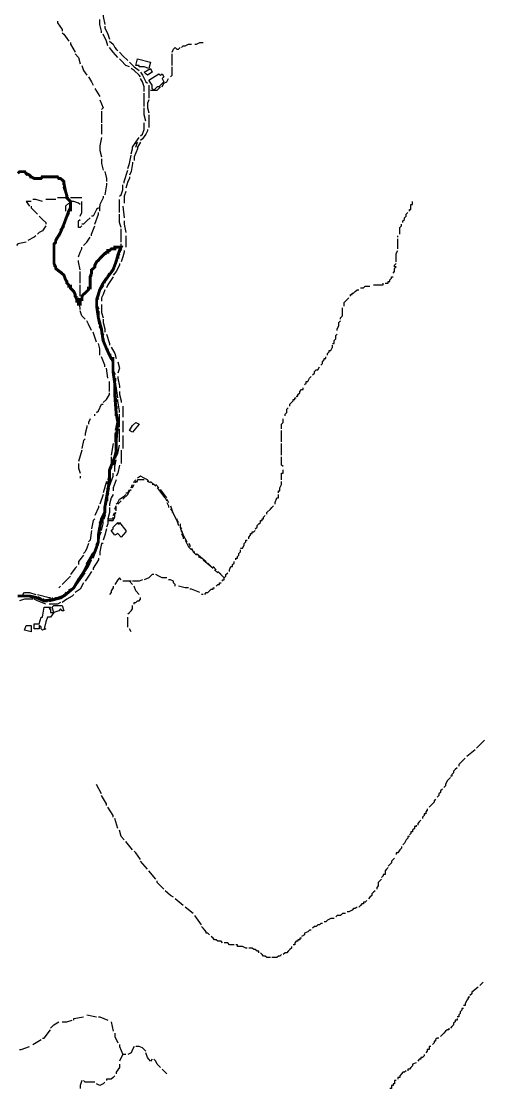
# Model space of a CAD drawing. Header units: millimetres. Extents: x -3588 to 75209, y -3737 to 38254.
# Drawn here: x 4550 to 4933, y 21319 to 22203 of the extents above; entities that cross this region are included whole.
import ezdxf

# ---------------------------------------------------------------- set-up
doc = ezdxf.new("R2010")
doc.units = ezdxf.units.MM
doc.layers.add('P', color=253, linetype='Continuous')

msp = doc.modelspace()

# ---------------------------------------------------------------- linework, layer by layer
at = {"layer": 'P'}
for points in [[(4615.972, 22193.16), (4615.972, 22194.569), (4614.564, 22199.93), (4614.564, 22204.171)], [(4617.38, 22210.941), (4617.38, 22206.7), (4618.789, 22199.93)], [(4579.548, 22202.747), (4579.548, 22201.338), (4583.5, 22195.977), (4583.5, 22194.569)], [(4618.789, 22198.794), (4618.789, 22197.385), (4621.333, 22192.024), (4622.742, 22187.783)], [(4583.5, 22193.16), (4584.925, 22192.024), (4588.878, 22186.375)], [(4621.333, 22182.422), (4620.197, 22186.375), (4617.38, 22192.024)], [(4622.742, 22186.375), (4625.574, 22183.846), (4626.983, 22181.014), (4628.103, 22179.605), (4629.527, 22178.469)], [(4590.286, 22185.255), (4590.286, 22183.846), (4594.239, 22177.061)], [(4629.527, 22172.836), (4625.574, 22177.061), (4622.742, 22181.014)], [(4630.935, 22177.061), (4633.752, 22174.244), (4637.705, 22170.291)], [(4674.402, 22177.061), (4675.538, 22179.605), (4676.946, 22181.014), (4678.354, 22179.605), (4679.763, 22179.605), (4681.171, 22181.014)], [(4682.307, 22181.014), (4683.716, 22182.422), (4685.124, 22182.422), (4687.957, 22183.846), (4690.501, 22183.846)], [(4693.318, 22183.846), (4694.726, 22183.846), (4697.271, 22185.255), (4700.088, 22185.255)], [(4594.239, 22175.652), (4597.056, 22172.836), (4598.464, 22167.458)], [(4632.344, 22170.291), (4630.935, 22171.699)], [(4639.113, 22164.93), (4636.297, 22166.05), (4632.344, 22170.291)], [(4639.113, 22168.883), (4643.066, 22164.93), (4647.307, 22162.097)], [(4651.26, 22164.93), (4647.307, 22164.93), (4647.307, 22166.05), (4644.475, 22166.05), (4645.899, 22171.699), (4656.621, 22168.883), (4655.213, 22163.522), (4651.26, 22164.93)], [(4674.402, 22166.05), (4674.402, 22171.699), (4674.402, 22175.652)], [(4599.872, 22166.05), (4601.009, 22162.097), (4603.825, 22158.144)], [(4648.428, 22156.736), (4647.307, 22158.144), (4643.066, 22162.097), (4640.522, 22163.522)], [(4648.428, 22160.689), (4649.852, 22158.144), (4652.669, 22152.511), (4654.077, 22151.375)], [(4652.669, 22159.281), (4651.26, 22160.689), (4656.621, 22163.522), (4658.03, 22160.689), (4654.077, 22158.144), (4652.669, 22159.281)], [(4658.03, 22147.134), (4658.03, 22149.966), (4655.213, 22153.919), (4663.391, 22159.281), (4664.799, 22158.144), (4666.224, 22159.281), (4667.632, 22156.736), (4666.224, 22155.328), (4667.632, 22152.511), (4663.391, 22148.558), (4661.983, 22148.558), (4659.438, 22145.725), (4658.03, 22147.134)], [(4672.993, 22156.736), (4674.402, 22158.144), (4674.402, 22160.689), (4674.402, 22164.93)], [(4605.249, 22156.736), (4607.778, 22152.511), (4609.202, 22149.966)], [(4651.26, 22144.605), (4651.26, 22145.725), (4651.26, 22148.558), (4649.852, 22152.511), (4648.428, 22155.328)], [(4666.224, 22148.558), (4667.632, 22151.375), (4670.177, 22152.511), (4671.585, 22155.328)], [(4610.611, 22147.134), (4614.564, 22140.364)], [(4651.26, 22132.186), (4651.26, 22138.956), (4651.26, 22143.197)], [(4655.213, 22149.966), (4655.213, 22148.558), (4655.213, 22145.725)], [(4655.213, 22145.725), (4655.213, 22141.773), (4655.213, 22138.956)], [(4656.621, 22145.725), (4658.03, 22145.725), (4661.983, 22145.725), (4664.799, 22148.558)], [(4614.564, 22137.82), (4617.38, 22131.05), (4615.972, 22129.642)], [(4655.213, 22137.82), (4654.077, 22135.003), (4654.077, 22131.05), (4655.213, 22126.809)], [(4615.972, 22128.233), (4615.972, 22121.448), (4615.972, 22118.631)], [(4652.669, 22120.039), (4651.26, 22125.401), (4651.26, 22131.05)], [(4655.213, 22125.401), (4655.213, 22122.872), (4655.213, 22120.039), (4655.213, 22116.087), (4655.213, 22114.678)], [(4615.972, 22117.495), (4615.972, 22109.317)], [(4648.428, 22107.909), (4649.852, 22109.317), (4651.26, 22113.27), (4651.26, 22117.495), (4651.26, 22118.631)], [(4615.972, 22106.484), (4614.564, 22099.715), (4614.564, 22098.595)], [(4641.658, 22098.595), (4644.475, 22102.547), (4647.307, 22106.484)], [(4654.077, 22113.27), (4654.077, 22112.134), (4652.669, 22109.317), (4649.852, 22105.364), (4648.428, 22103.956)], [(4614.564, 22098.595), (4614.564, 22095.762), (4615.972, 22090.401)], [(4640.522, 22092.945), (4641.658, 22097.17), (4641.658, 22098.595)], [(4645.899, 22098.595), (4645.899, 22097.17), (4643.066, 22090.401), (4643.066, 22087.584)], [(4644.475, 22098.595), (4645.899, 22102.547), (4644.475, 22101.123)], [(4648.428, 22102.547), (4645.899, 22098.595)], [(4615.972, 22088.992), (4615.972, 22085.039), (4617.38, 22079.39)], [(4637.705, 22080.798), (4639.113, 22085.039), (4640.522, 22091.809)], [(4641.658, 22086.16), (4641.658, 22085.039), (4640.522, 22078.27), (4639.113, 22075.437)], [(4618.789, 22078.27), (4620.197, 22072.62), (4620.197, 22070.076)], [(4634.888, 22068.668), (4634.888, 22070.076), (4637.705, 22079.39)], [(4639.113, 22074.029), (4639.113, 22072.62), (4637.705, 22070.076), (4636.297, 22064.715)], [(4620.197, 22068.668), (4620.197, 22067.259), (4618.789, 22059.065)], [(4630.935, 22057.945), (4632.344, 22059.065), (4633.752, 22063.306), (4633.752, 22067.259)], [(4636.297, 22061.898), (4634.888, 22057.945), (4634.888, 22052.296)], [(4557.814, 22053.704), (4553.59, 22053.704), (4556.406, 22049.751)], [(4567.129, 22053.704), (4561.767, 22055.112), (4559.223, 22055.112)], [(4578.139, 22055.112), (4576.731, 22055.112), (4569.961, 22055.112)], [(4588.878, 22056.521), (4584.925, 22056.521), (4580.684, 22056.521), (4579.548, 22056.521)], [(4599.872, 22056.521), (4590.286, 22056.521)], [(4598.464, 22051.16), (4597.056, 22052.296), (4593.103, 22053.704), (4591.694, 22053.704), (4590.286, 22053.704)], [(4599.872, 22049.751), (4599.872, 22052.296), (4599.872, 22053.704)], [(4617.38, 22057.945), (4617.38, 22056.521), (4614.564, 22051.16), (4614.564, 22049.751)], [(4630.935, 22044.39), (4630.935, 22049.751), (4630.935, 22053.704), (4630.935, 22055.112)], [(4870.879, 22045.51), (4870.879, 22046.935), (4871.999, 22046.935), (4871.999, 22048.343), (4871.999, 22049.751), (4871.999, 22051.16), (4873.424, 22051.16), (4873.424, 22052.296), (4873.424, 22053.704)], [(4557.814, 22049.751), (4557.814, 22048.343), (4561.767, 22044.39), (4563.176, 22042.982)], [(4588.878, 22052.296), (4586.333, 22049.751), (4586.333, 22048.343), (4586.333, 22045.51)], [(4598.464, 22041.573), (4599.872, 22044.39), (4599.872, 22046.935), (4599.872, 22049.751)], [(4613.427, 22048.343), (4612.019, 22046.935), (4609.202, 22041.573), (4607.778, 22041.573)], [(4610.611, 22034.788), (4613.427, 22042.982), (4613.427, 22044.39)], [(4614.564, 22045.51), (4614.564, 22046.935), (4614.564, 22049.751)], [(4633.752, 22049.751), (4634.888, 22040.149)], [(4865.23, 22036.196), (4865.23, 22037.62), (4866.638, 22038.741), (4866.638, 22040.149), (4868.046, 22041.573), (4868.046, 22042.982), (4869.471, 22044.39)], [(4564.6, 22041.573), (4567.129, 22038.741), (4569.961, 22036.196), (4569.961, 22034.788)], [(4599.872, 22033.379), (4598.464, 22031.971), (4597.056, 22031.971), (4597.056, 22037.62), (4598.464, 22038.741)], [(4606.658, 22040.149), (4603.825, 22037.62), (4601.009, 22034.788), (4599.872, 22034.788)], [(4632.344, 22031.971), (4630.935, 22036.196), (4630.935, 22042.982)], [(4634.888, 22037.62), (4634.888, 22034.788), (4636.297, 22028.018)], [(4569.961, 22033.379), (4567.129, 22029.426), (4564.6, 22028.018), (4563.176, 22026.61)], [(4607.778, 22025.185), (4607.778, 22026.61), (4610.611, 22033.379)], [(4632.344, 22019.824), (4632.344, 22022.657), (4632.344, 22026.61), (4632.344, 22029.426), (4632.344, 22030.835)], [(4862.685, 22026.61), (4862.685, 22028.018), (4862.685, 22030.835), (4862.685, 22031.971), (4864.094, 22033.379), (4864.094, 22034.788)], [(4553.59, 22019.824), (4546.804, 22018.416), (4545.684, 22017.296)], [(4561.767, 22025.185), (4560.359, 22024.065), (4554.998, 22021.249)], [(4601.009, 22017.296), (4603.825, 22019.824), (4606.658, 22024.065)], [(4629.527, 22007.693), (4629.527, 22009.102), (4630.935, 22013.055), (4632.344, 22017.296), (4632.344, 22018.416)], [(4636.297, 22025.185), (4636.297, 22022.657), (4636.297, 22017.296), (4636.297, 22015.871)], [(4861.277, 22024.065), (4861.277, 22025.185)], [(4861.277, 22014.463), (4861.277, 22017.296), (4861.277, 22018.416), (4861.277, 22019.824), (4861.277, 22022.657)], [(4597.056, 22007.693), (4598.464, 22011.646), (4599.872, 22014.463), (4599.872, 22015.871)], [(4634.888, 22013.055), (4634.888, 22011.646), (4633.752, 22007.693), (4632.344, 22003.741)], [(4859.869, 22003.741), (4859.869, 22004.861), (4859.869, 22006.285), (4859.869, 22007.693), (4859.869, 22009.102), (4859.869, 22010.51), (4861.277, 22013.055)], [(4598.464, 21996.971), (4597.056, 22003.741), (4597.056, 22004.861)], [(4624.15, 21996.971), (4625.574, 21996.971), (4628.103, 22003.741), (4629.527, 22006.285)], [(4630.935, 22002.332), (4630.935, 22000.924), (4628.103, 21995.547), (4625.574, 21992.73)], [(4857.324, 21994.138), (4858.46, 21995.547), (4858.46, 21996.971), (4858.46, 21998.091), (4859.869, 21999.5), (4858.46, 21999.5), (4858.46, 22000.924), (4859.869, 22002.332)], [(4598.464, 21985.96), (4598.464, 21987.369), (4598.464, 21995.547)], [(4618.789, 21985.96), (4621.333, 21991.322), (4624.15, 21995.547)], [(4625.574, 21991.322), (4621.333, 21984.536), (4620.197, 21982.007)], [(4850.554, 21985.96), (4851.675, 21985.96), (4853.099, 21985.96), (4853.099, 21987.369), (4854.507, 21987.369), (4854.507, 21988.777), (4855.916, 21990.185), (4855.916, 21991.322), (4857.324, 21991.322)], [(4598.464, 21975.222), (4598.464, 21979.175), (4598.464, 21984.536)], [(4613.427, 21975.222), (4613.427, 21976.646), (4614.564, 21980.599), (4617.38, 21984.536)], [(4830.23, 21982.007), (4831.35, 21982.007), (4832.774, 21982.007), (4834.183, 21983.416), (4835.591, 21983.416), (4836.999, 21983.416), (4838.136, 21983.416)], [(4840.952, 21984.536), (4842.361, 21984.536), (4843.769, 21984.536), (4844.905, 21984.536), (4846.313, 21984.536), (4849.146, 21984.536), (4849.146, 21985.96)], [(4598.464, 21964.211), (4598.464, 21965.636), (4597.056, 21970.997), (4597.056, 21973.814)], [(4613.427, 21963.091), (4612.019, 21967.044), (4612.019, 21972.405), (4613.427, 21973.814)], [(4618.789, 21980.599), (4617.38, 21976.646), (4615.972, 21973.814), (4615.972, 21970.997)], [(4816.675, 21967.044), (4816.675, 21968.452), (4816.675, 21969.861), (4817.811, 21970.997), (4819.219, 21972.405), (4820.627, 21973.814)], [(4822.036, 21975.222), (4822.036, 21976.646), (4823.444, 21976.646), (4823.444, 21977.766), (4824.58, 21977.766), (4825.989, 21979.175), (4827.397, 21980.599), (4828.821, 21980.599)], [(4615.972, 21968.452), (4615.972, 21961.683), (4617.38, 21957.442)], [(4813.858, 21956.322), (4813.858, 21957.442), (4815.266, 21958.85), (4815.266, 21960.274), (4815.266, 21961.683), (4815.266, 21963.091), (4815.266, 21965.636)], [(4602.417, 21956.322), (4599.872, 21958.85), (4598.464, 21963.091)], [(4614.564, 21950.672), (4613.427, 21957.442), (4613.427, 21961.683)], [(4617.38, 21956.322), (4617.38, 21953.489), (4618.789, 21948.128), (4618.789, 21945.311)], [(4607.778, 21946.719), (4605.249, 21952.081), (4603.825, 21954.897)], [(4617.38, 21938.525), (4615.972, 21948.128), (4614.564, 21949.536)], [(4811.025, 21946.719), (4811.025, 21948.128), (4812.45, 21950.672), (4812.45, 21952.081), (4812.45, 21953.489), (4813.858, 21954.897)], [(4612.019, 21937.117), (4610.611, 21941.358), (4609.202, 21945.311)], [(4620.197, 21943.887), (4622.742, 21935.997), (4622.742, 21934.572)], [(4807.072, 21935.997), (4808.497, 21935.997), (4808.497, 21937.117), (4808.497, 21938.525), (4809.905, 21939.95), (4809.905, 21942.766), (4811.025, 21943.887)], [(4614.564, 21926.395), (4614.564, 21927.803), (4614.564, 21931.756), (4613.427, 21935.997)], [(4622.742, 21927.803), (4620.197, 21931.756), (4618.789, 21937.117)], [(4624.15, 21933.164), (4626.983, 21927.803), (4628.103, 21923.562)], [(4803.119, 21927.803), (4804.256, 21929.211), (4804.256, 21930.347), (4805.664, 21930.347), (4807.072, 21933.164), (4807.072, 21934.572)], [(4618.789, 21916.792), (4618.789, 21918.201), (4615.972, 21924.986)], [(4625.574, 21915.672), (4625.574, 21919.625), (4622.742, 21926.395)], [(4629.527, 21921.033), (4630.935, 21915.672), (4629.527, 21911.431)], [(4797.486, 21918.201), (4798.894, 21919.625), (4798.894, 21921.033), (4800.303, 21922.442), (4800.303, 21923.562), (4801.711, 21923.562), (4801.711, 21924.986)], [(4803.119, 21926.395), (4803.119, 21927.803)], [(4621.333, 21907.478), (4620.197, 21915.672)], [(4626.983, 21903.237), (4626.983, 21907.478), (4625.574, 21914.248)], [(4790.701, 21910.023), (4792.125, 21911.431), (4792.125, 21912.839), (4793.533, 21914.248), (4794.942, 21914.248), (4796.35, 21916.792)], [(4622.742, 21896.468), (4622.742, 21902.117), (4622.742, 21904.662)], [(4629.527, 21908.887), (4629.527, 21907.478), (4630.935, 21900.709), (4630.935, 21899.3)], [(4783.931, 21902.117), (4785.339, 21903.237), (4785.339, 21904.662), (4786.748, 21904.662), (4788.172, 21907.478), (4789.58, 21908.887)], [(4617.38, 21887.153), (4620.197, 21889.698), (4622.742, 21893.923), (4622.742, 21895.347)], [(4629.527, 21891.106), (4628.103, 21900.709), (4626.983, 21902.117)], [(4630.935, 21896.468), (4630.935, 21893.923), (4632.344, 21888.562), (4632.344, 21887.153)], [(4777.161, 21892.515), (4778.57, 21892.515), (4778.57, 21893.923), (4779.978, 21895.347), (4779.978, 21896.468), (4781.386, 21897.876), (4782.795, 21897.876), (4782.795, 21899.3)], [(4612.019, 21878.976), (4613.427, 21880.384), (4615.972, 21885.745), (4617.38, 21885.745)], [(4630.935, 21878.976), (4630.935, 21880.384), (4629.527, 21888.562), (4629.527, 21889.698)], [(4771.8, 21884.337), (4771.8, 21885.745), (4774.617, 21888.562), (4774.617, 21889.698), (4776.025, 21889.698), (4776.025, 21891.106), (4777.161, 21891.106)], [(4610.611, 21876.143), (4610.611, 21877.551)], [(4630.935, 21866.829), (4630.935, 21873.598), (4630.935, 21877.551)], [(4633.752, 21884.337), (4633.752, 21880.384), (4633.752, 21875.023)], [(4767.847, 21877.551), (4769.256, 21878.976), (4769.256, 21880.384), (4769.256, 21881.792), (4770.376, 21882.912)], [(4767.847, 21876.143), (4767.847, 21877.551)], [(4603.825, 21868.237), (4603.825, 21866.829), (4602.417, 21861.467), (4602.417, 21860.059)], [(4606.658, 21873.598), (4605.249, 21870.782), (4605.249, 21869.373)], [(4633.752, 21872.19), (4633.752, 21870.782), (4633.752, 21862.588)], [(4641.658, 21868.237), (4644.475, 21870.782), (4647.307, 21869.373), (4641.658, 21862.588), (4639.113, 21864.012), (4641.658, 21868.237)], [(4765.015, 21865.42), (4765.015, 21866.829), (4765.015, 21868.237), (4765.015, 21869.373), (4766.423, 21870.782), (4766.423, 21872.19), (4766.423, 21873.598)], [(4626.983, 21861.467), (4626.983, 21854.698)], [(4630.935, 21854.698), (4630.935, 21860.059), (4630.935, 21865.42)], [(4633.752, 21860.059), (4633.752, 21855.818), (4633.752, 21849.049)], [(4765.015, 21854.698), (4765.015, 21857.227), (4765.015, 21858.651), (4765.015, 21860.059), (4765.015, 21861.467), (4765.015, 21862.588), (4765.015, 21864.012)], [(4602.417, 21857.227), (4601.009, 21855.818), (4599.872, 21849.049)], [(4625.574, 21853.274), (4624.15, 21843.687)], [(4628.103, 21842.263), (4629.527, 21845.096), (4630.935, 21851.865)], [(4765.015, 21846.504), (4765.015, 21847.912), (4765.015, 21849.049), (4765.015, 21850.457), (4765.015, 21851.865), (4765.015, 21853.274)], [(4599.872, 21847.912), (4597.056, 21838.326)], [(4624.15, 21842.263), (4624.15, 21836.902), (4622.742, 21832.949)], [(4632.344, 21847.912), (4632.344, 21838.326), (4632.344, 21836.902)], [(4765.015, 21843.687), (4765.015, 21845.096), (4765.015, 21846.504)], [(4766.423, 21834.373), (4765.015, 21835.493), (4765.015, 21836.902), (4765.015, 21838.326), (4765.015, 21839.734), (4765.015, 21842.263)], [(4597.056, 21836.902), (4597.056, 21832.949), (4598.464, 21828.724)], [(4626.983, 21830.132), (4626.983, 21834.373), (4628.103, 21839.734)], [(4630.935, 21835.493), (4629.527, 21828.724), (4628.103, 21826.179)], [(4598.464, 21826.179), (4598.464, 21824.771)], [(4622.742, 21831.541), (4622.742, 21830.132), (4621.333, 21823.363)], [(4622.742, 21818.001), (4625.574, 21826.179), (4625.574, 21828.724)], [(4628.103, 21823.363), (4625.574, 21816.577), (4625.574, 21814.048)], [(4643.066, 21820.818), (4643.066, 21821.938), (4644.475, 21823.363)], [(4644.475, 21820.818), (4644.475, 21821.938), (4645.899, 21821.938), (4645.899, 21823.363)], [(4655.213, 21821.938), (4654.077, 21823.363), (4651.26, 21824.771), (4648.428, 21826.179), (4645.899, 21824.771)], [(4651.26, 21823.363), (4649.852, 21823.363), (4648.428, 21823.363), (4647.307, 21823.363), (4645.899, 21823.363)], [(4765.015, 21823.363), (4765.015, 21824.771), (4765.015, 21826.179), (4765.015, 21827.588), (4765.015, 21828.724), (4766.423, 21828.724), (4766.423, 21830.132), (4766.423, 21831.541)], [(4620.197, 21821.938), (4617.38, 21812.624)], [(4621.333, 21805.855), (4621.333, 21809.808), (4622.742, 21816.577)], [(4633.752, 21807.263), (4637.705, 21811.216), (4639.113, 21814.048), (4640.522, 21815.169)], [(4636.297, 21812.624), (4637.705, 21812.624), (4639.113, 21815.169)], [(4640.522, 21816.577), (4641.658, 21819.41)], [(4641.658, 21816.577), (4643.066, 21819.41)], [(4656.621, 21820.818), (4654.077, 21821.938)], [(4659.438, 21819.41), (4656.621, 21821.938)], [(4660.846, 21818.001), (4659.438, 21819.41), (4658.03, 21819.41)], [(4663.391, 21816.577), (4660.846, 21819.41)], [(4668.752, 21808.399), (4663.391, 21815.169), (4661.983, 21816.577)], [(4670.177, 21808.399), (4664.799, 21815.169)], [(4762.47, 21812.624), (4762.47, 21814.048), (4763.606, 21814.048), (4763.606, 21815.169), (4763.606, 21816.577), (4765.015, 21819.41), (4765.015, 21820.818), (4765.015, 21821.938)], [(4617.38, 21811.216), (4614.564, 21803.038)], [(4625.574, 21811.216), (4624.15, 21808.399), (4622.742, 21803.038), (4622.742, 21801.614)], [(4628.103, 21803.038), (4629.527, 21804.446), (4630.935, 21807.263), (4634.888, 21809.808), (4636.297, 21811.216)], [(4629.527, 21803.038), (4632.344, 21805.855)], [(4668.752, 21808.399), (4670.177, 21805.855)], [(4670.177, 21807.263), (4671.585, 21804.446)], [(4759.653, 21803.038), (4759.653, 21804.446), (4761.062, 21808.399), (4762.47, 21808.399), (4762.47, 21811.216)], [(4613.427, 21801.614), (4613.427, 21800.493), (4610.611, 21793.724)], [(4618.789, 21793.724), (4618.789, 21797.677), (4620.197, 21804.446)], [(4622.742, 21800.493), (4622.742, 21796.252), (4621.333, 21790.891)], [(4626.983, 21799.085), (4628.103, 21801.614)], [(4628.103, 21797.677), (4628.103, 21799.085), (4628.103, 21801.614)], [(4670.177, 21804.446), (4671.585, 21801.614), (4671.585, 21800.493)], [(4672.993, 21801.614), (4674.402, 21797.677), (4675.538, 21794.844), (4676.946, 21792.299)], [(4672.993, 21799.085), (4674.402, 21797.677), (4674.402, 21796.252)], [(4752.884, 21794.844), (4752.884, 21796.252), (4755.7, 21799.085), (4756.837, 21800.493), (4758.245, 21801.614)], [(4610.611, 21790.891), (4609.202, 21789.483), (4607.778, 21782.713)], [(4615.972, 21781.289), (4617.38, 21786.938), (4617.38, 21792.299)], [(4621.333, 21790.891), (4621.333, 21786.938), (4620.197, 21784.122)], [(4621.333, 21789.483), (4622.742, 21789.483), (4625.574, 21789.483), (4626.983, 21792.299), (4626.983, 21794.844), (4628.103, 21796.252)], [(4621.333, 21790.891), (4622.742, 21790.891), (4624.15, 21790.891), (4625.574, 21790.891), (4625.574, 21792.299)], [(4629.527, 21786.938), (4630.935, 21786.938), (4630.935, 21788.074), (4636.297, 21781.289), (4636.297, 21780.169), (4632.344, 21775.928), (4629.527, 21778.76), (4626.983, 21777.352), (4624.15, 21781.289), (4625.574, 21782.713), (4625.574, 21784.122), (4629.527, 21788.074), (4629.527, 21786.938)], [(4625.574, 21793.724), (4626.983, 21796.252)], [(4675.538, 21794.844), (4678.354, 21789.483), (4679.763, 21785.53)], [(4678.354, 21790.891), (4678.354, 21789.483), (4679.763, 21788.074)], [(4743.282, 21782.713), (4744.69, 21784.122), (4744.69, 21785.53), (4746.098, 21786.938), (4747.523, 21788.074), (4747.523, 21789.483)], [(4747.523, 21789.483), (4748.931, 21789.483), (4748.931, 21790.891), (4750.051, 21790.891), (4750.051, 21792.299), (4751.475, 21793.724)], [(4607.778, 21781.289), (4606.658, 21773.399), (4605.249, 21771.975)], [(4613.427, 21769.158), (4614.564, 21777.352), (4615.972, 21780.169)], [(4620.197, 21782.713), (4618.789, 21777.352), (4617.38, 21773.399)], [(4681.171, 21786.938), (4681.171, 21784.122), (4682.307, 21782.713)], [(4681.171, 21784.122), (4682.307, 21780.169)], [(4682.307, 21781.289), (4683.716, 21777.352), (4686.548, 21771.975)], [(4737.92, 21774.519), (4737.92, 21775.928), (4739.329, 21777.352), (4739.329, 21778.76), (4740.737, 21778.76), (4740.737, 21780.169), (4742.145, 21780.169), (4743.282, 21781.289)], [(4605.249, 21770.566), (4603.825, 21766.613), (4602.417, 21763.797), (4601.009, 21762.389)], [(4615.972, 21770.566), (4614.564, 21763.797), (4614.564, 21760.964)], [(4617.38, 21770.566), (4615.972, 21770.566)], [(4682.307, 21778.76), (4683.716, 21775.928), (4683.716, 21774.519)], [(4685.124, 21773.399), (4686.548, 21770.566), (4687.957, 21767.75), (4690.501, 21765.205)], [(4687.957, 21770.566), (4689.077, 21769.158), (4689.077, 21767.75)], [(4731.151, 21766.613), (4732.559, 21766.613), (4733.967, 21769.158), (4733.967, 21770.566), (4735.376, 21771.975), (4735.376, 21773.399), (4736.512, 21773.399)], [(4609.202, 21758.436), (4612.019, 21765.205), (4612.019, 21767.75)], [(4690.501, 21766.613), (4691.91, 21763.797), (4693.318, 21763.797)], [(4691.91, 21763.797), (4694.726, 21760.964)], [(4694.726, 21762.389), (4702.632, 21755.603)], [(4727.198, 21757.027), (4727.198, 21758.436), (4728.606, 21758.436), (4728.606, 21759.844), (4729.726, 21760.964), (4729.726, 21762.389), (4731.151, 21763.797), (4731.151, 21765.205)], [(4601.009, 21760.964), (4597.056, 21755.603), (4597.056, 21753.074)], [(4602.417, 21747.425), (4605.249, 21751.65), (4607.778, 21757.027)], [(4613.427, 21758.436), (4613.427, 21757.027), (4609.202, 21750.242), (4609.202, 21748.833)], [(4695.863, 21759.844), (4698.679, 21758.436)], [(4700.088, 21757.027), (4708.281, 21750.242)], [(4704.04, 21754.195), (4706.873, 21751.65)], [(4721.821, 21747.425), (4721.821, 21748.833), (4722.957, 21751.65), (4724.365, 21751.65), (4724.365, 21753.074), (4725.773, 21754.195), (4725.773, 21755.603)], [(4595.647, 21751.65), (4594.239, 21750.242), (4590.286, 21744.88)], [(4595.647, 21736.703), (4598.464, 21740.639), (4602.417, 21746.289)], [(4607.778, 21747.425), (4605.249, 21743.472), (4602.417, 21739.519)], [(4659.438, 21744.88), (4658.03, 21744.88), (4656.621, 21743.472), (4655.213, 21742.064), (4651.26, 21740.639)], [(4670.177, 21742.064), (4666.224, 21742.064), (4663.391, 21743.472), (4660.846, 21744.88)], [(4708.281, 21751.65), (4710.826, 21748.833)], [(4709.402, 21748.833), (4712.234, 21746.289)], [(4712.234, 21747.425), (4717.596, 21742.064)], [(4713.643, 21746.289), (4716.187, 21743.472)], [(4717.596, 21742.064), (4719.004, 21743.472), (4719.004, 21744.88), (4720.412, 21746.289)], [(4582.092, 21735.278), (4580.684, 21733.87)], [(4590.286, 21743.472), (4584.925, 21738.111), (4583.5, 21736.703)], [(4586.333, 21728.509), (4590.286, 21731.325), (4593.103, 21733.87), (4594.239, 21735.278)], [(4601.009, 21738.111), (4598.464, 21732.75), (4594.239, 21729.917)], [(4625.574, 21735.278), (4625.574, 21733.87), (4624.15, 21731.325), (4624.15, 21729.917), (4622.742, 21728.509)], [(4632.344, 21740.639), (4630.935, 21742.064), (4629.527, 21740.639), (4626.983, 21736.703)], [(4639.113, 21739.519), (4636.297, 21739.519), (4633.752, 21739.519)], [(4641.658, 21736.703), (4639.113, 21739.519)], [(4640.522, 21739.519), (4639.113, 21739.519)], [(4649.852, 21740.639), (4647.307, 21739.519), (4644.475, 21739.519), (4641.658, 21739.519)], [(4647.307, 21728.509), (4644.475, 21731.325), (4643.066, 21735.278)], [(4676.946, 21735.278), (4676.946, 21736.703), (4675.538, 21738.111), (4675.538, 21739.519), (4672.993, 21740.639), (4671.585, 21740.639)], [(4687.957, 21733.87), (4685.124, 21733.87), (4679.763, 21735.278)], [(4710.826, 21735.278), (4712.234, 21736.703)], [(4712.234, 21736.703), (4713.643, 21736.703), (4713.643, 21738.111), (4715.051, 21738.111)], [(4716.187, 21739.519), (4716.187, 21740.639), (4717.596, 21740.639), (4717.596, 21742.064)], [(4551.045, 21728.509), (4552.453, 21729.917), (4556.406, 21729.917), (4561.767, 21728.509)], [(4563.176, 21728.509), (4572.778, 21725.964), (4573.914, 21725.964)], [(4575.323, 21725.964), (4575.323, 21724.556), (4578.139, 21725.964), (4582.092, 21725.964), (4584.925, 21728.509)], [(4593.103, 21728.509), (4591.694, 21727.1), (4587.453, 21724.556), (4583.5, 21721.739)], [(4697.271, 21729.917), (4690.501, 21732.75), (4689.077, 21732.75)], [(4700.088, 21728.509), (4698.679, 21728.509)], [(4701.496, 21728.509), (4702.632, 21729.917), (4704.04, 21729.917), (4705.449, 21731.325), (4706.873, 21732.75), (4708.281, 21732.75), (4708.281, 21733.87), (4709.402, 21733.87)], [(4559.223, 21724.556), (4556.406, 21724.556), (4552.453, 21724.556), (4548.228, 21723.147)], [(4569.961, 21720.315), (4563.176, 21723.147), (4560.359, 21724.556)], [(4571.37, 21717.786), (4573.914, 21717.786), (4572.778, 21716.378), (4573.914, 21716.378), (4573.914, 21713.545), (4576.731, 21713.545), (4573.914, 21709.592), (4571.37, 21709.592), (4569.961, 21705.639), (4568.553, 21699.99), (4569.961, 21699.99), (4567.129, 21698.87), (4566.008, 21699.99), (4566.008, 21701.414), (4564.6, 21702.823), (4564.6, 21699.99), (4560.359, 21699.99), (4560.359, 21704.231), (4564.6, 21704.231), (4566.008, 21709.592), (4567.129, 21709.592), (4568.553, 21717.786), (4571.37, 21717.786)], [(4582.092, 21721.739), (4579.548, 21720.315), (4575.323, 21720.315), (4572.778, 21720.315)], [(4576.731, 21719.194), (4579.548, 21719.194), (4583.5, 21719.194), (4584.925, 21714.954), (4583.5, 21714.954), (4582.092, 21716.378), (4580.684, 21714.954), (4576.731, 21713.545), (4575.323, 21717.786), (4576.731, 21719.194)], [(4637.705, 21712.425), (4639.113, 21713.545), (4640.522, 21714.954), (4641.658, 21716.378), (4641.658, 21717.786), (4641.658, 21719.194)], [(4643.066, 21720.315), (4643.066, 21721.739), (4644.475, 21721.739), (4645.899, 21723.147), (4647.307, 21723.147), (4648.428, 21724.556), (4648.428, 21725.964)], [(4637.705, 21701.414), (4637.705, 21704.231), (4637.705, 21709.592)], [(4554.998, 21702.823), (4557.814, 21702.823), (4557.814, 21697.461), (4552.453, 21698.87), (4553.59, 21702.823), (4554.998, 21702.823)], [(4640.522, 21697.461), (4639.113, 21699.99)], [(4932.974, 21607.969), (4926.204, 21601.199)], [(4925.068, 21599.791), (4918.298, 21594.43)], [(4916.89, 21593.005), (4911.529, 21587.644), (4911.529, 21586.236)], [(4904.743, 21576.921), (4901.926, 21574.105), (4900.518, 21571.272), (4900.518, 21570.152), (4899.11, 21568.728)], [(4910.12, 21584.827), (4908.696, 21583.691), (4907.288, 21582.283), (4907.288, 21580.874), (4905.879, 21579.466), (4905.879, 21578.042), (4904.743, 21578.042)], [(4615.972, 21563.366), (4612.019, 21571.272)], [(4897.973, 21567.319), (4896.565, 21565.911), (4896.565, 21564.503), (4895.157, 21563.366), (4895.157, 21561.958), (4893.748, 21560.55)], [(4620.197, 21553.78), (4620.197, 21555.188), (4615.972, 21561.958)], [(4892.324, 21559.141), (4891.204, 21557.717), (4891.204, 21556.597), (4889.796, 21555.188), (4888.371, 21553.78), (4886.963, 21552.356)], [(4625.574, 21544.178), (4625.574, 21545.586), (4621.333, 21552.356)], [(4885.555, 21550.947), (4885.555, 21549.827), (4884.418, 21548.403), (4884.418, 21546.995), (4883.01, 21546.995), (4883.01, 21545.586), (4881.602, 21544.178), (4881.602, 21543.042)], [(4629.527, 21534.864), (4626.983, 21543.042)], [(4880.193, 21541.633), (4878.785, 21540.225), (4877.649, 21538.817), (4877.649, 21537.392)], [(4634.888, 21525.261), (4632.344, 21528.078), (4630.935, 21533.455)], [(4876.24, 21537.392), (4876.24, 21536.272), (4874.832, 21536.272), (4874.832, 21534.864), (4873.424, 21533.455), (4873.424, 21532.031), (4871.999, 21532.031), (4871.999, 21530.623), (4870.879, 21529.502)], [(4641.658, 21517.068), (4636.297, 21523.853)], [(4870.879, 21528.078), (4869.471, 21528.078), (4869.471, 21526.67), (4868.046, 21525.261), (4866.638, 21522.717), (4865.23, 21521.309)], [(4648.428, 21509.178), (4644.475, 21514.539), (4643.066, 21515.947)], [(4864.094, 21519.9), (4864.094, 21518.492), (4862.685, 21517.068), (4861.277, 21514.539), (4859.869, 21514.539), (4859.869, 21513.131)], [(4654.077, 21500.984), (4648.428, 21507.753)], [(4858.46, 21510.298), (4857.324, 21509.178), (4855.916, 21507.753), (4855.916, 21506.345), (4854.507, 21504.937), (4853.099, 21503.528)], [(4660.846, 21492.806), (4655.213, 21499.576)], [(4853.099, 21502.392), (4851.675, 21500.984), (4850.554, 21499.576), (4850.554, 21498.167), (4850.554, 21496.743), (4849.146, 21496.743), (4849.146, 21495.623), (4847.722, 21494.214)], [(4667.632, 21484.612), (4661.983, 21489.973), (4661.983, 21491.382)], [(4847.722, 21492.806), (4846.313, 21491.382), (4844.905, 21489.973), (4844.905, 21488.853), (4844.905, 21487.429), (4843.769, 21486.02), (4843.769, 21484.612)], [(4675.538, 21477.842), (4672.993, 21479.251), (4668.752, 21483.204)], [(4842.361, 21483.204), (4840.952, 21482.067), (4839.544, 21480.659), (4839.544, 21479.251), (4838.136, 21477.842), (4836.999, 21476.418)], [(4683.716, 21471.057), (4676.946, 21476.418)], [(4835.591, 21475.298), (4834.183, 21473.89), (4832.774, 21473.89), (4832.774, 21472.481), (4831.35, 21472.481), (4830.23, 21471.057), (4828.821, 21469.649)], [(4691.91, 21464.287), (4685.124, 21469.649)], [(4698.679, 21454.973), (4693.318, 21462.879)], [(4817.811, 21464.287), (4816.675, 21464.287), (4815.266, 21464.287), (4813.858, 21462.879), (4812.45, 21462.879), (4811.025, 21462.879), (4809.905, 21461.743)], [(4827.397, 21469.649), (4825.989, 21468.528), (4824.58, 21468.528), (4823.444, 21467.104), (4820.627, 21465.696), (4819.219, 21465.696)], [(4705.449, 21446.779), (4704.04, 21448.204), (4702.632, 21448.204), (4702.632, 21449.324), (4701.496, 21450.732), (4700.088, 21452.157), (4698.679, 21453.565)], [(4798.894, 21456.093), (4797.486, 21456.093), (4796.35, 21454.973), (4794.942, 21454.973), (4793.533, 21453.565), (4792.125, 21453.565), (4790.701, 21452.157)], [(4808.497, 21460.334), (4807.072, 21460.334), (4805.664, 21460.334), (4803.119, 21458.926), (4801.711, 21457.518), (4800.303, 21457.518)], [(4709.402, 21442.554), (4708.281, 21443.963), (4706.873, 21445.371)], [(4781.386, 21443.963), (4779.978, 21443.963), (4779.978, 21442.554), (4778.57, 21442.554), (4778.57, 21441.418), (4777.161, 21441.418), (4776.025, 21440.01), (4776.025, 21438.601), (4774.617, 21438.601)], [(4789.58, 21450.732), (4788.172, 21450.732), (4786.748, 21449.324), (4783.931, 21448.204), (4783.931, 21446.779), (4781.386, 21445.371)], [(4716.187, 21440.01), (4715.051, 21441.418), (4713.643, 21441.418), (4712.234, 21441.418), (4710.826, 21442.554), (4709.402, 21442.554)], [(4725.773, 21438.601), (4724.365, 21438.601), (4722.957, 21438.601), (4721.821, 21438.601), (4720.412, 21440.01), (4717.596, 21440.01)], [(4736.512, 21435.769), (4735.376, 21435.769), (4732.559, 21437.193), (4731.151, 21437.193), (4729.726, 21437.193), (4728.606, 21437.193), (4728.606, 21438.601), (4727.198, 21438.601)], [(4739.329, 21435.769), (4737.92, 21435.769)], [(4746.098, 21431.832), (4746.098, 21433.24), (4744.69, 21433.24), (4743.282, 21434.648), (4742.145, 21434.648), (4740.737, 21435.769), (4739.329, 21435.769)], [(4773.208, 21437.193), (4773.208, 21435.769), (4771.8, 21434.648), (4770.376, 21433.24), (4769.256, 21431.832), (4767.847, 21431.832), (4766.423, 21430.407)], [(4755.7, 21427.879), (4754.292, 21427.879), (4752.884, 21427.879), (4751.475, 21428.999), (4750.051, 21428.999), (4748.931, 21430.407), (4747.523, 21431.832)], [(4765.015, 21430.407), (4763.606, 21428.999), (4762.47, 21428.999), (4761.062, 21427.879), (4759.653, 21427.879), (4758.245, 21427.879), (4756.837, 21427.879)], [(4927.612, 21403.313), (4922.251, 21399.36), (4922.251, 21397.952), (4920.843, 21396.544)], [(4931.853, 21407.554), (4929.021, 21404.722)], [(4920.843, 21395.119), (4919.434, 21395.119), (4919.434, 21393.999), (4918.298, 21392.591), (4916.89, 21389.758), (4916.89, 21388.35), (4915.481, 21388.35)], [(4915.481, 21385.805), (4914.073, 21385.805), (4914.073, 21384.397), (4912.649, 21382.988), (4912.649, 21381.58), (4911.529, 21380.444), (4911.529, 21379.036), (4910.12, 21379.036)], [(4573.914, 21369.433), (4576.731, 21372.266), (4580.684, 21374.795)], [(4583.5, 21374.795), (4587.453, 21374.795), (4591.694, 21376.219)], [(4593.103, 21376.219), (4593.103, 21377.627), (4601.009, 21379.036)], [(4603.825, 21380.444), (4612.019, 21379.036)], [(4613.427, 21379.036), (4614.564, 21379.036), (4621.333, 21376.219)], [(4624.15, 21374.795), (4625.574, 21366.905)], [(4910.12, 21377.627), (4910.12, 21376.219), (4908.696, 21376.219), (4908.696, 21374.795), (4907.288, 21373.674), (4907.288, 21372.266), (4905.879, 21370.858), (4904.743, 21369.433)], [(4567.129, 21361.255), (4568.553, 21361.255), (4573.914, 21368.025)], [(4626.983, 21365.48), (4626.983, 21362.664), (4629.527, 21357.303)], [(4903.335, 21369.433), (4903.335, 21368.025), (4901.926, 21368.025), (4900.518, 21366.905), (4899.11, 21365.48), (4896.565, 21362.664)], [(4559.223, 21355.894), (4566.008, 21360.119)], [(4630.935, 21355.894), (4630.935, 21354.47), (4633.752, 21347.7)], [(4895.157, 21361.255), (4893.748, 21361.255), (4892.324, 21360.119), (4892.324, 21358.711), (4891.204, 21358.711), (4891.204, 21357.303), (4889.796, 21355.894)], [(4548.228, 21351.941), (4549.637, 21351.941), (4556.406, 21354.47)], [(4633.752, 21347.7), (4632.344, 21345.156), (4630.935, 21342.339)], [(4636.297, 21347.7), (4634.888, 21347.7), (4633.752, 21347.7)], [(4643.066, 21354.47), (4641.658, 21351.941), (4640.522, 21349.109), (4637.705, 21347.7)], [(4652.669, 21350.533), (4651.26, 21351.941), (4649.852, 21353.35), (4647.307, 21354.47), (4644.475, 21354.47)], [(4658.03, 21343.747), (4656.621, 21342.339), (4655.213, 21343.747), (4654.077, 21345.156), (4652.669, 21349.109)], [(4883.01, 21347.7), (4883.01, 21346.58), (4881.602, 21345.156), (4880.193, 21345.156), (4880.193, 21343.747), (4878.785, 21343.747), (4877.649, 21342.339)], [(4885.555, 21350.533), (4884.418, 21349.109)], [(4888.371, 21354.47), (4886.963, 21354.47), (4886.963, 21353.35), (4886.963, 21351.941), (4885.555, 21351.941), (4885.555, 21350.533)], [(4630.935, 21339.794), (4630.935, 21336.978), (4628.103, 21333.025), (4628.103, 21331.617)], [(4664.799, 21336.978), (4661.983, 21339.794), (4660.846, 21342.339), (4659.438, 21343.747)], [(4876.24, 21340.931), (4873.424, 21339.794), (4873.424, 21338.386), (4871.999, 21336.978), (4870.879, 21335.569), (4869.471, 21335.569), (4869.471, 21334.145)], [(4626.983, 21330.208), (4625.574, 21328.784), (4624.15, 21327.376), (4620.197, 21327.376), (4620.197, 21326.255)], [(4670.177, 21331.617), (4666.224, 21335.569)], [(4868.046, 21334.145), (4866.638, 21333.025), (4865.23, 21333.025), (4864.094, 21331.617), (4862.685, 21330.208), (4862.685, 21328.784), (4861.277, 21328.784), (4861.277, 21327.376)], [(4599.872, 21326.255), (4598.464, 21322.014), (4598.464, 21320.606), (4598.464, 21319.47)], [(4610.611, 21324.831), (4609.202, 21324.831), (4606.658, 21324.831), (4602.417, 21324.831), (4601.009, 21326.255)], [(4618.789, 21324.831), (4617.38, 21323.423), (4614.564, 21322.014), (4612.019, 21323.423)], [(4859.869, 21326.255), (4858.46, 21326.255), (4858.46, 21324.831), (4858.46, 21323.423), (4857.324, 21323.423), (4857.324, 21322.014), (4855.916, 21322.014), (4855.916, 21320.606), (4855.916, 21319.47), (4854.507, 21319.47)]]:
    msp.add_lwpolyline(points, dxfattribs=at)
for points, const_width in [([(4548.228, 22078.27), (4549.637, 22078.27), (4551.045, 22078.27), (4552.453, 22078.27), (4553.59, 22076.845), (4556.406, 22075.437), (4557.814, 22074.029), (4560.359, 22072.62), (4563.176, 22072.62), (4564.6, 22072.62), (4566.008, 22072.62), (4567.129, 22074.029), (4568.553, 22074.029), (4572.778, 22074.029), (4575.323, 22074.029), (4579.548, 22074.029), (4580.684, 22072.62), (4582.092, 22072.62), (4583.5, 22071.484), (4584.925, 22070.076), (4584.925, 22068.668), (4586.333, 22061.898), (4587.453, 22057.945), (4587.453, 22056.521), (4588.878, 22055.112), (4590.286, 22053.704), (4590.286, 22052.296), (4590.286, 22051.16), (4590.286, 22048.343), (4588.878, 22045.51), (4587.453, 22041.573), (4584.925, 22034.788), (4582.092, 22028.018), (4578.139, 22021.249), (4578.139, 22019.824), (4576.731, 22018.416), (4576.731, 22017.296), (4576.731, 22015.871), (4576.731, 22014.463), (4576.731, 22013.055), (4576.731, 22011.646), (4576.731, 22009.102), (4576.731, 22007.693), (4576.731, 22006.285), (4576.731, 22003.741), (4576.731, 22002.332), (4578.139, 21999.5), (4578.139, 21998.091), (4584.925, 21992.73), (4586.333, 21988.777), (4587.453, 21987.369), (4587.453, 21985.96), (4588.878, 21984.536), (4588.878, 21983.416), (4590.286, 21983.416), (4590.286, 21982.007), (4593.103, 21979.175), (4594.239, 21976.646), (4594.239, 21975.222), (4595.647, 21972.405), (4595.647, 21970.997), (4597.056, 21970.997), (4597.056, 21969.861), (4597.056, 21968.452), (4598.464, 21968.452), (4598.464, 21969.861), (4598.464, 21970.997), (4598.464, 21972.405), (4599.872, 21972.405), (4599.872, 21975.222), (4601.009, 21976.646), (4602.417, 21977.766), (4603.825, 21979.175), (4605.249, 21980.599), (4605.249, 21982.007), (4606.658, 21982.007), (4606.658, 21983.416), (4606.658, 21984.536), (4606.658, 21987.369), (4606.658, 21988.777), (4606.658, 21990.185), (4606.658, 21991.322), (4607.778, 21994.138), (4607.778, 21995.547), (4607.778, 21996.971), (4609.202, 21998.091), (4610.611, 21999.5), (4610.611, 22000.924), (4612.019, 22003.741), (4613.427, 22004.861), (4614.564, 22006.285), (4615.972, 22007.693), (4617.38, 22009.102), (4618.789, 22010.51), (4620.197, 22011.646), (4621.333, 22011.646), (4621.333, 22013.055), (4622.742, 22013.055), (4624.15, 22014.463), (4625.574, 22014.463), (4626.983, 22014.463), (4626.983, 22015.871), (4632.344, 22015.871), (4630.935, 22013.055), (4629.527, 22009.102), (4628.103, 22003.741), (4625.574, 21996.971), (4621.333, 21991.322), (4617.38, 21985.96), (4614.564, 21980.599), (4613.427, 21976.646), (4612.019, 21972.405), (4612.019, 21967.044), (4613.427, 21957.442), (4615.972, 21948.128), (4617.38, 21938.525), (4620.197, 21931.756), (4622.742, 21926.395), (4624.15, 21923.562), (4625.574, 21923.562), (4625.574, 21912.839), (4626.983, 21903.237), (4626.983, 21893.923), (4628.103, 21878.976), (4629.527, 21870.782), (4628.103, 21855.818), (4628.103, 21846.504), (4626.983, 21842.263), (4622.742, 21831.541), (4622.742, 21823.363), (4621.333, 21815.169), (4618.789, 21800.493), (4618.789, 21796.252), (4615.972, 21790.891), (4613.427, 21777.352), (4613.427, 21771.975), (4610.611, 21763.797), (4607.778, 21759.844), (4601.009, 21746.289), (4597.056, 21740.639), (4593.103, 21733.87), (4584.925, 21727.1), (4578.139, 21724.556), (4568.553, 21723.147), (4561.767, 21725.964), (4556.406, 21727.1), (4546.804, 21727.1)], 2.417), ([(4546.804, 22076.845), (4548.228, 22078.27), (4549.637, 22078.27), (4551.045, 22078.27), (4552.453, 22078.27), (4553.59, 22076.845), (4554.998, 22075.437)], 2.417), ([(4548.228, 22078.27), (4549.637, 22078.27), (4551.045, 22078.27), (4552.453, 22078.27), (4553.59, 22076.845), (4556.406, 22075.437), (4557.814, 22074.029), (4560.359, 22072.62), (4563.176, 22072.62), (4564.6, 22072.62), (4566.008, 22072.62), (4567.129, 22074.029), (4568.553, 22074.029), (4572.778, 22074.029), (4575.323, 22074.029), (4579.548, 22074.029), (4580.684, 22072.62), (4582.092, 22072.62), (4583.5, 22071.484), (4584.925, 22070.076), (4584.925, 22068.668), (4586.333, 22061.898), (4587.453, 22057.945), (4587.453, 22056.521), (4588.878, 22055.112), (4590.286, 22053.704), (4590.286, 22052.296), (4590.286, 22051.16), (4590.286, 22048.343), (4588.878, 22045.51), (4587.453, 22041.573), (4584.925, 22034.788), (4582.092, 22028.018), (4578.139, 22021.249), (4578.139, 22019.824), (4576.731, 22018.416), (4576.731, 22017.296), (4576.731, 22015.871), (4576.731, 22014.463), (4576.731, 22013.055), (4576.731, 22011.646), (4576.731, 22009.102), (4576.731, 22007.693), (4576.731, 22006.285), (4576.731, 22003.741), (4576.731, 22002.332), (4578.139, 21999.5), (4578.139, 21998.091), (4584.925, 21992.73), (4586.333, 21988.777), (4587.453, 21987.369), (4587.453, 21985.96), (4588.878, 21984.536), (4588.878, 21983.416), (4590.286, 21983.416), (4590.286, 21982.007), (4593.103, 21979.175), (4594.239, 21976.646), (4594.239, 21975.222), (4595.647, 21972.405), (4595.647, 21970.997), (4597.056, 21970.997), (4597.056, 21969.861), (4597.056, 21968.452), (4598.464, 21968.452), (4598.464, 21969.861), (4598.464, 21970.997), (4598.464, 21972.405), (4599.872, 21972.405), (4599.872, 21975.222), (4601.009, 21976.646), (4602.417, 21977.766), (4603.825, 21979.175), (4605.249, 21980.599), (4605.249, 21982.007), (4606.658, 21982.007), (4606.658, 21983.416), (4606.658, 21984.536), (4606.658, 21987.369), (4606.658, 21988.777), (4606.658, 21990.185), (4606.658, 21991.322), (4607.778, 21994.138), (4607.778, 21995.547), (4607.778, 21996.971), (4609.202, 21998.091), (4610.611, 21999.5), (4610.611, 22000.924), (4612.019, 22003.741), (4613.427, 22004.861), (4614.564, 22006.285), (4615.972, 22007.693), (4617.38, 22009.102), (4618.789, 22010.51), (4620.197, 22011.646), (4621.333, 22011.646), (4621.333, 22013.055), (4622.742, 22013.055), (4624.15, 22014.463), (4625.574, 22014.463), (4626.983, 22014.463), (4626.983, 22015.871), (4632.344, 22015.871), (4630.935, 22013.055), (4629.527, 22009.102), (4628.103, 22003.741), (4625.574, 21996.971), (4621.333, 21991.322), (4617.38, 21985.96), (4614.564, 21980.599), (4613.427, 21976.646), (4612.019, 21972.405), (4612.019, 21967.044), (4613.427, 21957.442), (4615.972, 21948.128), (4617.38, 21938.525), (4620.197, 21931.756), (4622.742, 21926.395), (4624.15, 21923.562), (4625.574, 21923.562), (4625.574, 21912.839), (4626.983, 21903.237), (4626.983, 21893.923), (4628.103, 21878.976), (4629.527, 21870.782), (4628.103, 21855.818), (4628.103, 21846.504), (4626.983, 21842.263), (4622.742, 21831.541), (4622.742, 21823.363), (4621.333, 21815.169), (4618.789, 21800.493), (4618.789, 21796.252), (4615.972, 21790.891), (4613.427, 21777.352), (4613.427, 21771.975), (4610.611, 21763.797), (4607.778, 21759.844), (4601.009, 21746.289), (4597.056, 21740.639), (4593.103, 21733.87), (4584.925, 21727.1), (4578.139, 21724.556), (4568.553, 21723.147), (4561.767, 21725.964), (4556.406, 21727.1), (4546.804, 21727.1)], 1.2), ([(4556.406, 22074.029), (4557.814, 22074.029), (4560.359, 22072.62)], 2.417), ([(4561.767, 22072.62), (4563.176, 22072.62), (4564.6, 22072.62), (4566.008, 22072.62)], 2.417), ([(4567.129, 22072.62), (4567.129, 22074.029), (4568.553, 22074.029), (4572.778, 22074.029), (4575.323, 22074.029), (4578.139, 22074.029)], 2.417), ([(4579.548, 22074.029), (4580.684, 22072.62), (4582.092, 22072.62)], 2.417), ([(4583.5, 22071.484), (4584.925, 22070.076), (4584.925, 22068.668), (4584.925, 22067.259)], 2.417), ([(4584.925, 22065.835), (4586.333, 22061.898), (4587.453, 22057.945), (4587.453, 22056.521)], 2.417), ([(4588.878, 22055.112), (4590.286, 22053.704), (4590.286, 22052.296), (4590.286, 22051.16)], 2.417), ([(4588.878, 22044.39), (4587.453, 22041.573), (4584.925, 22034.788)], 2.417), ([(4590.286, 22049.751), (4590.286, 22048.343), (4590.286, 22045.51)], 2.417), ([(4582.092, 22028.018), (4580.684, 22025.185)], 2.417), ([(4584.925, 22033.379), (4582.092, 22029.426)], 2.417), ([(4579.548, 22024.065), (4578.139, 22021.249), (4578.139, 22019.824), (4576.731, 22018.416), (4576.731, 22017.296), (4576.731, 22015.871), (4576.731, 22014.463), (4576.731, 22013.055)], 2.417), ([(4576.731, 22011.646), (4576.731, 22009.102)], 2.417), ([(4613.427, 22004.861), (4614.564, 22006.285), (4615.972, 22007.693)], 2.417), ([(4617.38, 22009.102), (4618.789, 22010.51), (4620.197, 22010.51)], 2.417), ([(4621.333, 22011.646), (4621.333, 22013.055), (4622.742, 22013.055), (4624.15, 22014.463), (4625.574, 22014.463), (4626.983, 22014.463), (4626.983, 22015.871), (4630.935, 22015.871)], 2.417), ([(4630.935, 22010.51), (4629.527, 22009.102), (4629.527, 22006.285)], 2.417), ([(4632.344, 22014.463), (4630.935, 22013.055), (4630.935, 22011.646)], 2.417), ([(4576.731, 22006.285), (4576.731, 22003.741)], 2.417), ([(4576.731, 22000.924), (4578.139, 21999.5), (4578.139, 21998.091), (4583.5, 21994.138)], 2.417), ([(4607.778, 21994.138), (4607.778, 21995.547), (4607.778, 21996.971), (4609.202, 21998.091), (4610.611, 21999.5), (4610.611, 22000.924), (4612.019, 22003.741)], 2.417), ([(4628.103, 22004.861), (4628.103, 22003.741), (4625.574, 21996.971), (4624.15, 21995.547)], 2.417), ([(4584.925, 21992.73), (4586.333, 21988.777)], 2.417), ([(4606.658, 21988.777), (4606.658, 21990.185), (4606.658, 21991.322), (4607.778, 21992.73)], 2.417), ([(4620.197, 21990.185), (4617.38, 21985.96)], 2.417), ([(4622.742, 21994.138), (4621.333, 21991.322), (4620.197, 21991.322)], 2.417), ([(4587.453, 21987.369), (4587.453, 21985.96), (4588.878, 21984.536)], 2.417), ([(4590.286, 21983.416), (4590.286, 21982.007), (4593.103, 21979.175), (4594.239, 21976.646), (4594.239, 21975.222), (4595.647, 21973.814)], 2.417), ([(4599.872, 21973.814), (4599.872, 21975.222), (4601.009, 21976.646), (4602.417, 21977.766), (4603.825, 21979.175), (4605.249, 21980.599), (4605.249, 21982.007)], 2.417), ([(4606.658, 21983.416), (4606.658, 21984.536), (4606.658, 21987.369)], 2.417), ([(4617.38, 21984.536), (4614.564, 21980.599), (4613.427, 21976.646), (4613.427, 21975.222)], 2.417), ([(4595.647, 21972.405), (4595.647, 21970.997), (4597.056, 21970.997), (4597.056, 21969.861), (4597.056, 21968.452)], 2.417), ([(4598.464, 21968.452), (4598.464, 21969.861), (4598.464, 21970.997), (4598.464, 21972.405)], 2.417), ([(4613.427, 21973.814), (4612.019, 21972.405), (4612.019, 21969.861)], 2.417), ([(4612.019, 21968.452), (4612.019, 21967.044), (4613.427, 21964.211)], 2.417), ([(4613.427, 21963.091), (4613.427, 21957.442), (4614.564, 21952.081)], 2.417), ([(4614.564, 21950.672), (4615.972, 21948.128), (4615.972, 21946.719)], 2.417), ([(4615.972, 21945.311), (4617.38, 21942.766)], 2.417), ([(4617.38, 21939.95), (4617.38, 21938.525), (4620.197, 21931.756), (4621.333, 21930.347)], 2.417), ([(4621.333, 21929.211), (4622.742, 21926.395), (4624.15, 21926.395)], 2.417), ([(4624.15, 21923.562), (4625.574, 21923.562), (4625.574, 21922.442)], 2.417), ([(4625.574, 21919.625), (4625.574, 21912.839), (4626.983, 21910.023)], 2.417), ([(4626.983, 21907.478), (4626.983, 21904.662)], 2.417), ([(4626.983, 21902.117), (4626.983, 21899.3)], 2.417), ([(4626.983, 21897.876), (4626.983, 21893.923), (4628.103, 21887.153)], 2.417), ([(4628.103, 21884.337), (4628.103, 21881.792)], 2.417), ([(4628.103, 21880.384), (4628.103, 21878.976), (4628.103, 21876.143)], 2.417), ([(4629.527, 21875.023), (4629.527, 21870.782), (4628.103, 21864.012)], 2.417), ([(4628.103, 21862.588), (4628.103, 21858.651)], 2.417), ([(4628.103, 21851.865), (4628.103, 21846.504), (4626.983, 21842.263), (4626.983, 21841.143)], 2.417), ([(4628.103, 21857.227), (4628.103, 21855.818), (4628.103, 21853.274)], 2.417), ([(4624.15, 21834.373), (4622.742, 21831.541)], 2.417), ([(4626.983, 21839.734), (4625.574, 21835.493)], 2.417), ([(4622.742, 21830.132), (4622.742, 21823.363), (4621.333, 21819.41)], 2.417), ([(4621.333, 21816.577), (4621.333, 21815.169), (4621.333, 21814.048)], 2.417), ([(4620.197, 21807.263), (4618.789, 21800.493), (4618.789, 21796.252)], 2.417), ([(4621.333, 21812.624), (4620.197, 21808.399)], 2.417), ([(4615.972, 21789.483), (4614.564, 21786.938)], 2.417), ([(4618.789, 21794.844), (4617.38, 21790.891)], 2.417), ([(4614.564, 21784.122), (4613.427, 21777.352), (4613.427, 21774.519)], 2.417), ([(4613.427, 21773.399), (4613.427, 21771.975), (4612.019, 21769.158)], 2.417), ([(4609.202, 21762.389), (4607.778, 21759.844), (4603.825, 21753.074)], 2.417), ([(4612.019, 21767.75), (4610.611, 21763.797)], 2.417), ([(4603.825, 21751.65), (4602.417, 21748.833)], 2.417), ([(4601.009, 21747.425), (4601.009, 21746.289), (4599.872, 21744.88)], 2.417), ([(4598.464, 21742.064), (4597.056, 21740.639), (4593.103, 21733.87)], 2.417), ([(4560.359, 21725.964), (4556.406, 21727.1), (4551.045, 21727.1)], 2.417), ([(4566.008, 21724.556), (4563.176, 21725.964)], 2.417), ([(4583.5, 21725.964), (4578.139, 21724.556), (4572.778, 21723.147)], 2.417), ([(4587.453, 21729.917), (4584.925, 21727.1)], 2.417), ([(4591.694, 21732.75), (4588.878, 21731.325)], 2.417), ([(4571.37, 21723.147), (4568.553, 21723.147), (4567.129, 21724.556)], 2.417)]:
    msp.add_lwpolyline(points, dxfattribs=dict(at, const_width=const_width))

doc.saveas('drawing.dxf')
